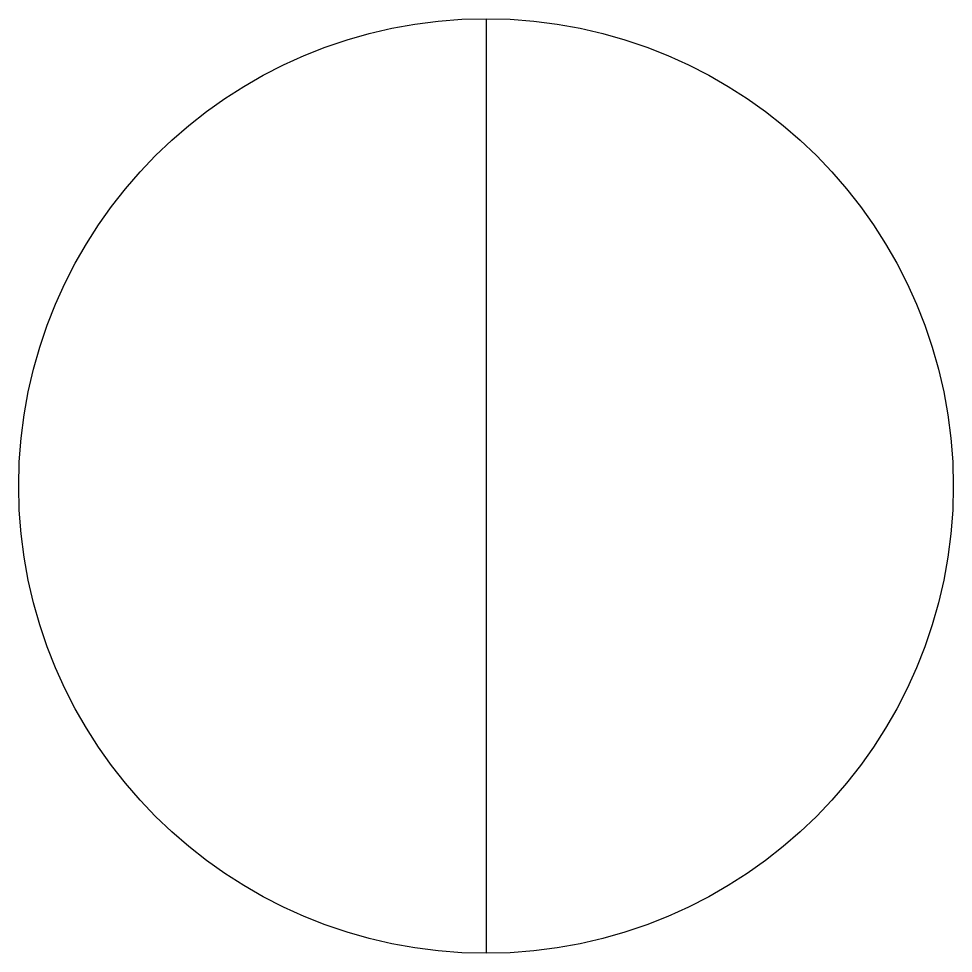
# Model space of a CAD drawing. Header units: millimetres. Extents: x 90 to 120, y -100 to -70.
import ezdxf

# ---------------------------------------------------------------- set-up
doc = ezdxf.new("R2010")
doc.units = ezdxf.units.MM
doc.layers.get('0').update_dxf_attribs({"linetype": 'CONTINUOUS'})

msp = doc.modelspace()

# ---------------------------------------------------------------- linework, layer by layer
msp.add_line((105, -70), (105, -100))
msp.add_circle((105, -85), 15)

doc.saveas('drawing.dxf')
